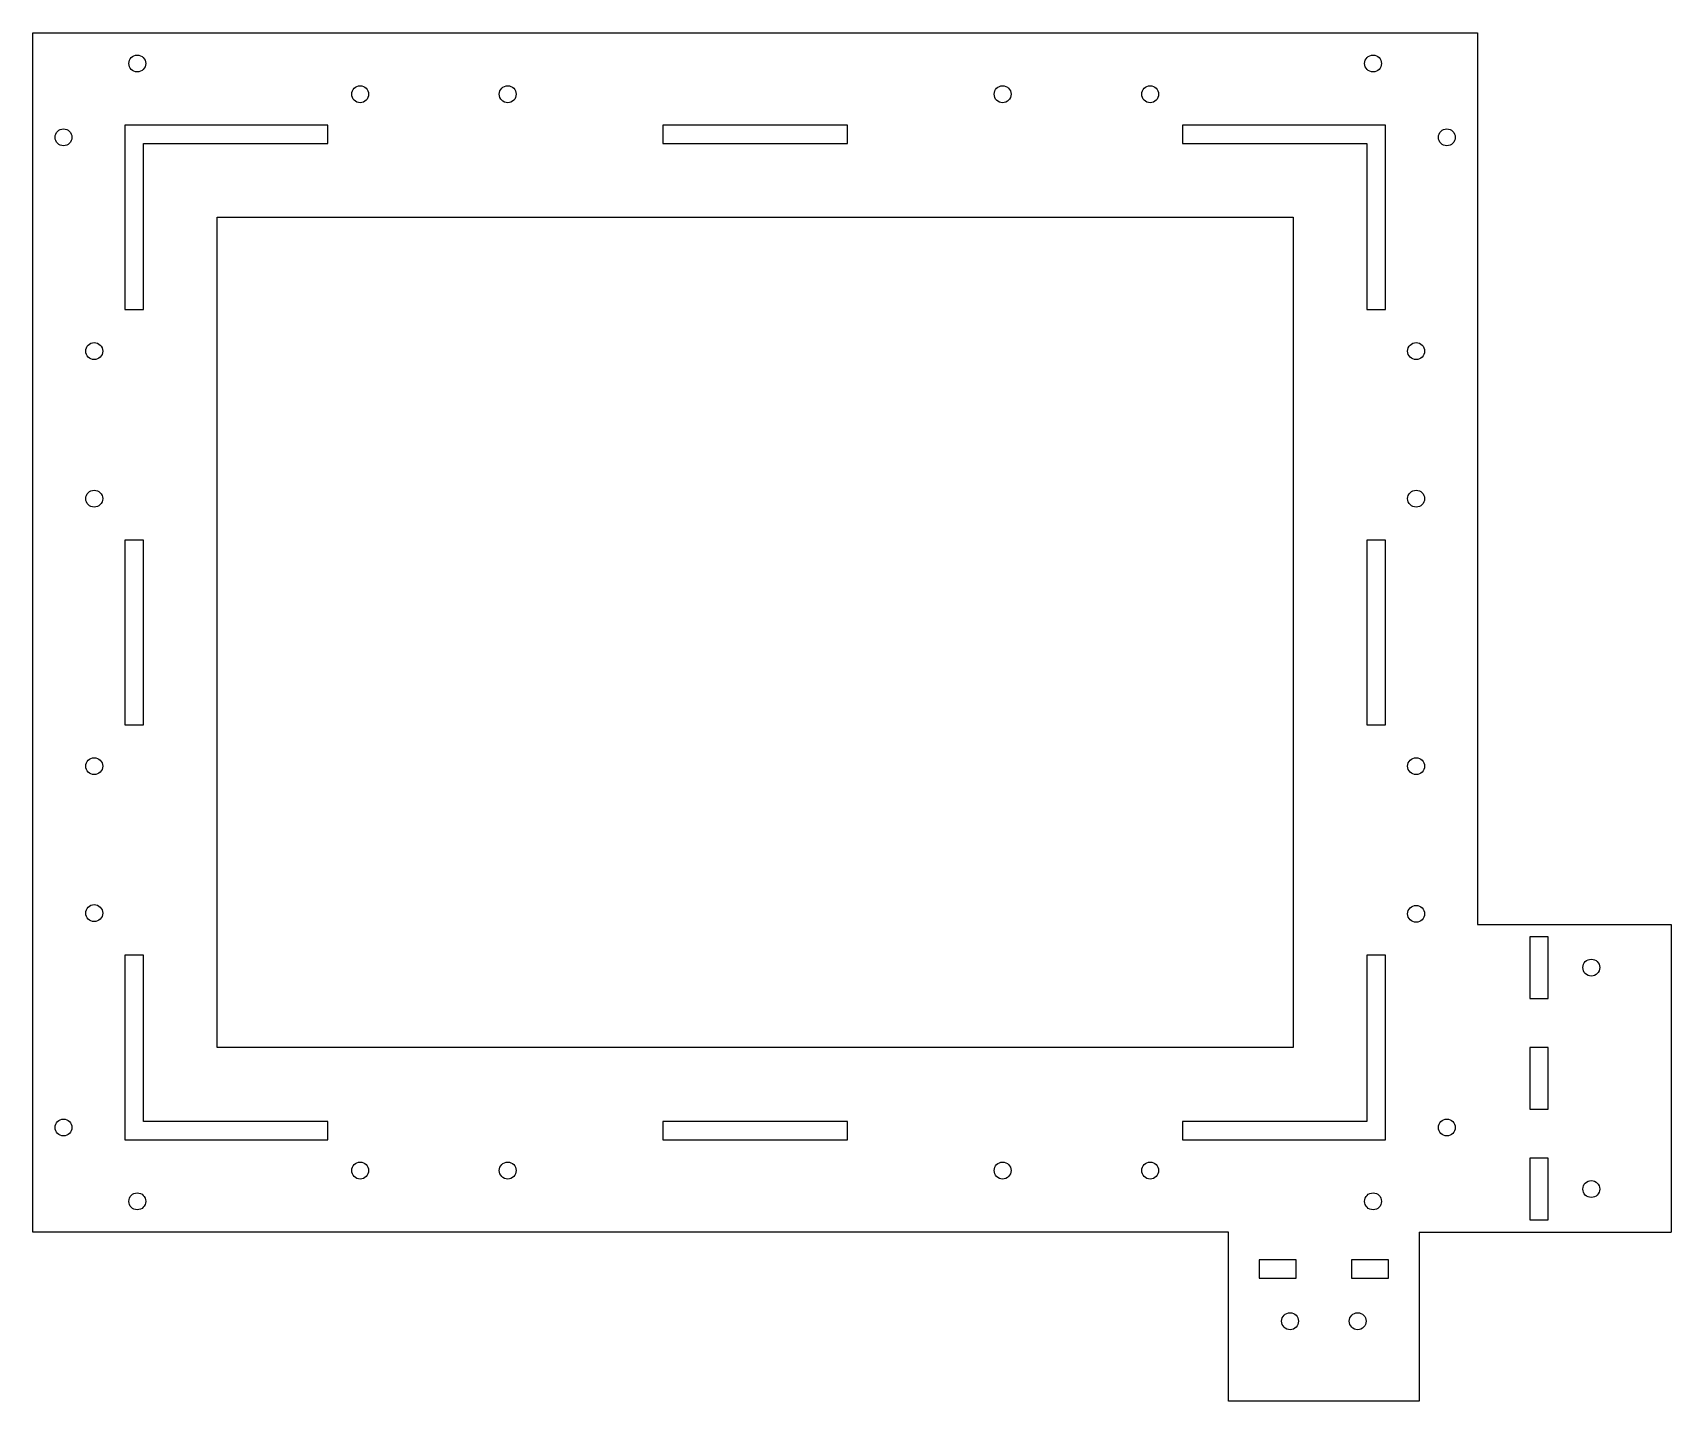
# Model space of a CAD drawing. Header units: millimetres. Extents: x -440 to 93, y -415 to 30.
import ezdxf

# ---------------------------------------------------------------- set-up
doc = ezdxf.new("R2010")
doc.units = ezdxf.units.MM

msp = doc.modelspace()

# ---------------------------------------------------------------- linework, layer by layer
at = {"color": 7, "linetype": 'Continuous', "lineweight": 25}
for p, q in [((-440, -360), (-440, 30)), ((-440, 30), (30, 30)), ((30, 30), (30, -260)), ((-410, 0), (-410, -60)), ((-344, 0), (-410, 0)), ((-344, -6), (-344, 0)), ((-175, 0), (-235, 0)), ((-235, 0), (-235, -6)), ((-175, -6), (-175, 0)), ((-66, 0), (-66, -6)), ((0, 0), (-66, 0)), ((0, -60), (0, 0)), ((-404, -60), (-404, -6)), ((-404, -6), (-344, -6)), ((-235, -6), (-175, -6)), ((-66, -6), (-6, -6)), ((-6, -6), (-6, -60)), ((-380, -30), (-30, -30)), ((-380, -300), (-380, -30)), ((-30, -30), (-30, -300)), ((-410, -60), (-404, -60)), ((-6, -60), (0, -60)), ((-404, -135), (-410, -135)), ((-410, -135), (-410, -195)), ((-404, -195), (-404, -135)), ((0, -135), (-6, -135)), ((-6, -135), (-6, -195)), ((0, -195), (0, -135)), ((-410, -195), (-404, -195)), ((-6, -195), (0, -195)), ((30, -260), (93, -260)), ((93, -260), (93, -360)), ((53, -264), (47, -264)), ((47, -264), (47, -284)), ((53, -284), (53, -264)), ((-410, -270), (-410, -330)), ((-404, -270), (-410, -270)), ((-404, -324), (-404, -270)), ((0, -270), (-6, -270)), ((-6, -270), (-6, -324)), ((0, -330), (0, -270)), ((47, -284), (53, -284)), ((-30, -300), (-380, -300)), ((53, -300), (47, -300)), ((47, -300), (47, -320)), ((53, -320), (53, -300)), ((-344, -324), (-404, -324)), ((-344, -330), (-344, -324)), ((-175, -324), (-235, -324)), ((-235, -324), (-235, -330)), ((-175, -330), (-175, -324)), ((-6, -324), (-66, -324)), ((-66, -324), (-66, -330)), ((47, -320), (53, -320)), ((-410, -330), (-344, -330)), ((-235, -330), (-175, -330)), ((-66, -330), (0, -330)), ((53, -336), (47, -336)), ((47, -336), (47, -356)), ((53, -356), (53, -336)), ((47, -356), (53, -356)), ((-51, -360), (-440, -360)), ((-51, -415), (-51, -360)), ((11, -360), (93, -360)), ((11, -360), (11, -415)), ((-29, -369), (-41, -369)), ((-41, -369), (-41, -375)), ((-29, -375), (-29, -369)), ((1, -369), (-11, -369)), ((-11, -369), (-11, -375)), ((1, -375), (1, -369)), ((-41, -375), (-29, -375)), ((-11, -375), (1, -375)), ((11, -415), (-51, -415))]:
    msp.add_line(p, q, dxfattribs=at)
for centre in [(-406, 20), (-4, 20), (-333.5, 10), (-285.5, 10), (-124.5, 10), (-76.5, 10), (-430, -4), (20, -4), (-420, -73.5), (10, -73.5), (-420, -121.5), (10, -121.5), (-420, -208.5), (10, -208.5), (-420, -256.27), (10, -256.5), (67, -274), (-430, -326), (20, -326), (-333.5, -340), (-285.5, -340), (-124.5, -340), (-76.5, -340), (67, -346), (-406, -350), (-4, -350), (-31, -389), (-9, -389)]:
    msp.add_circle(centre, 2.75, dxfattribs=at)

doc.saveas('drawing.dxf')
